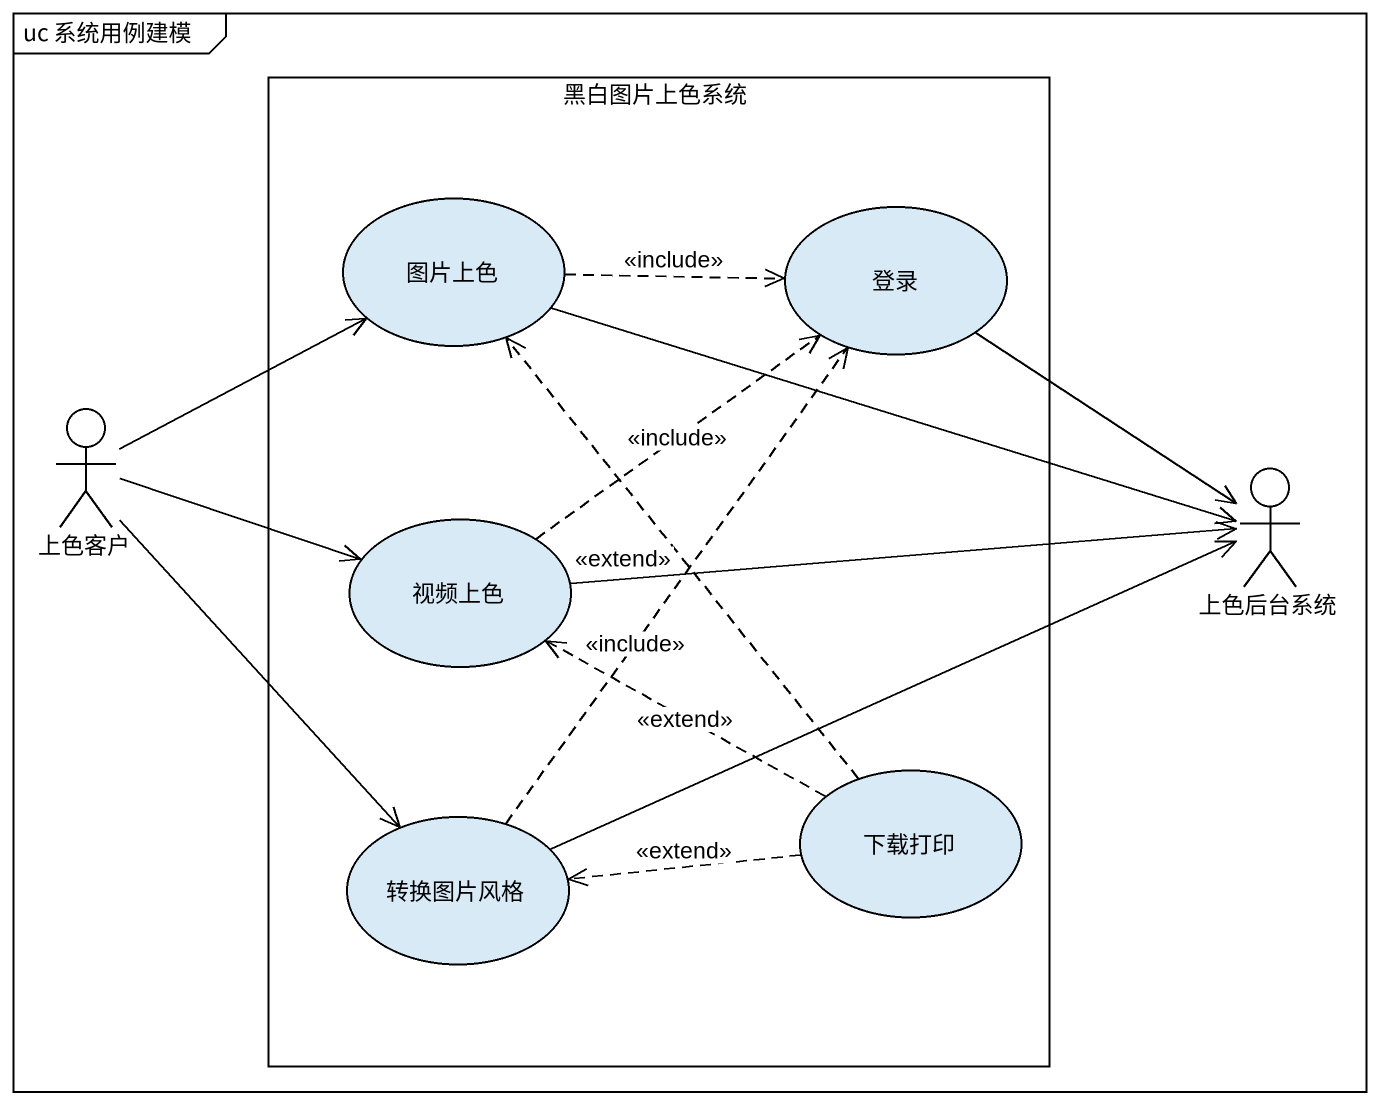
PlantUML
@startuml
mainframe uc 系统用例建模
rectangle 黑白图片上色系统 {
  usecase 图片上色
  usecase 登录
  usecase 视频上色
  usecase 转换图片风格
  usecase 下载打印
}
actor 上色客户
actor 上色后台系统
图片上色 .right.> 登录 : <<include>>
上色客户 -up-> 图片上色
上色客户 -right-> 视频上色
上色客户 --> 转换图片风格
视频上色 .up.> 登录 : <<include>>
上色后台系统 <-left- 图片上色
上色后台系统 <-up- 登录
上色后台系统 <-left- 视频上色
上色后台系统 <-left- 转换图片风格
转换图片风格 .up.> 登录 : <<include>>
下载打印 .up.> 图片上色 : <<extend>>
下载打印 .left.> 视频上色 : <<extend>>
下载打印 .left.> 转换图片风格 : <<extend>>
@enduml
